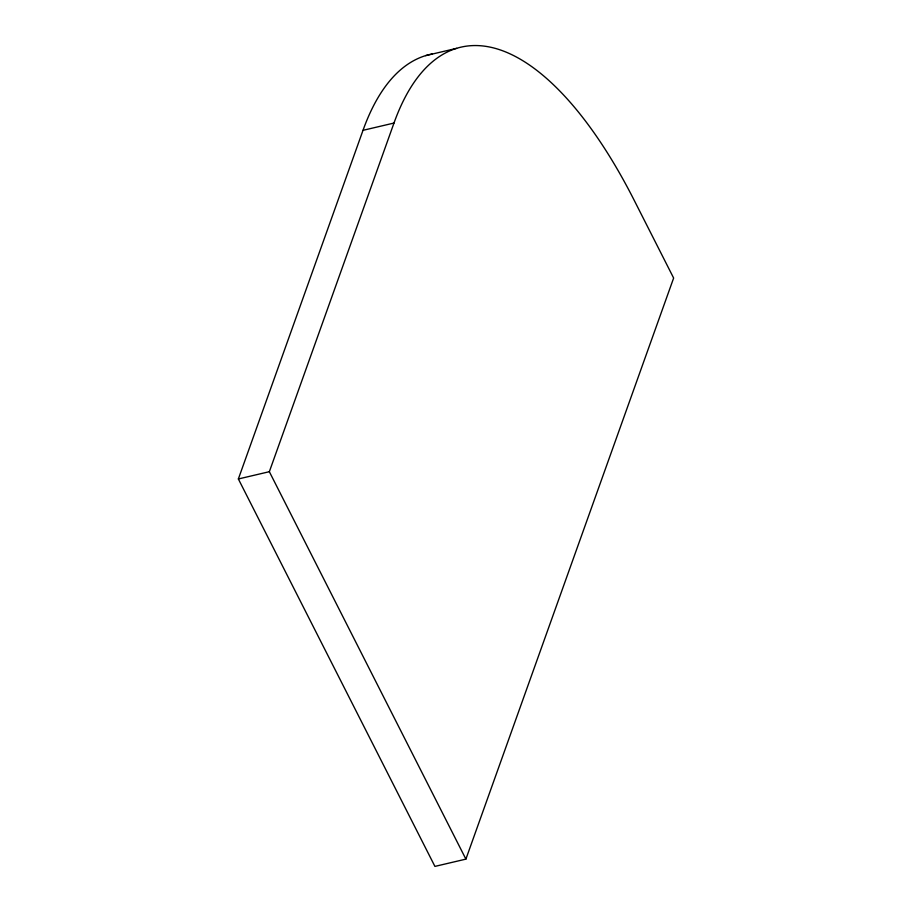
<?xml version="1.0" encoding="UTF-8"?>
<svg xmlns="http://www.w3.org/2000/svg" width="912" height="912" viewBox="0 0 912 912"><rect width="100%" height="100%" fill="white"/><g stroke="black" fill="none" stroke-linecap="round" stroke-linejoin="round"><path stroke-width="1.37" d="M363.01 130.325L393.984 123.052A396.23 157.24 76.8 0 1 634.33 200.56L673.637 278.046L465.895 859.127L434.921 866.4L238.363 478.971L363.01 130.325A396.23 157.24 76.8 0 1 432.277 53.968M465.895 859.127L269.348 471.698L393.984 123.052M425.619 55.632L456.604 48.359M238.363 478.971L269.348 471.698"/></g></svg>
